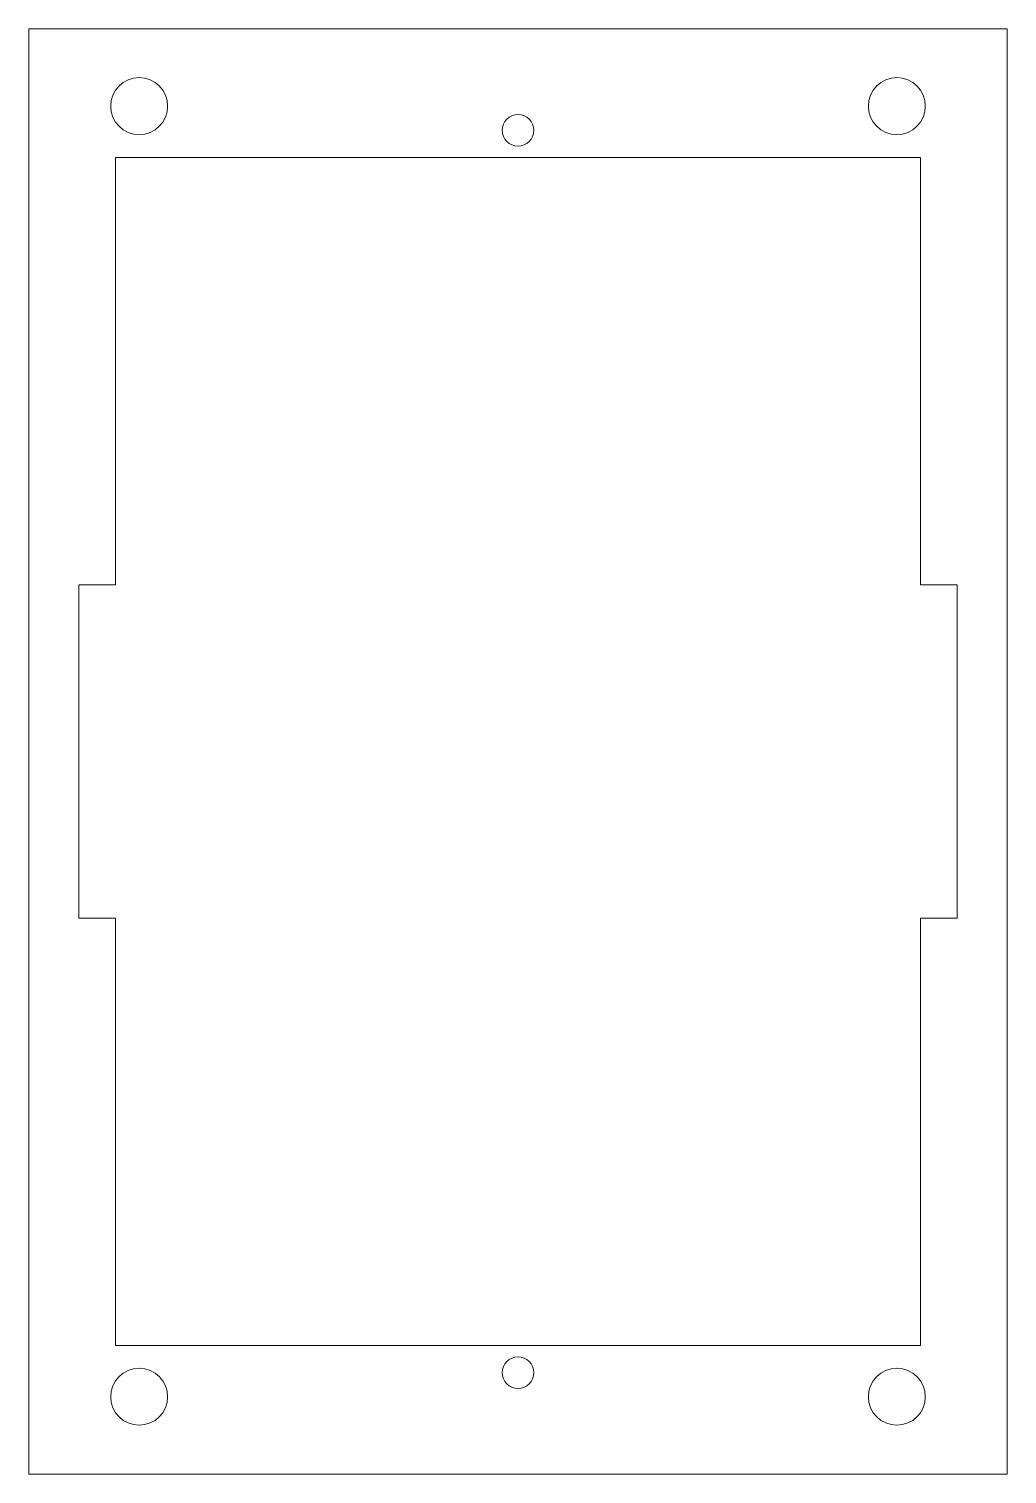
# Model space of a CAD drawing. Header units: millimetres. Extents: x -90 to 0, y -133 to 0.
import ezdxf

# ---------------------------------------------------------------- set-up
doc = ezdxf.new("R2010")
doc.units = ezdxf.units.MM

msp = doc.modelspace()

# ---------------------------------------------------------------- linework, layer by layer
at = {"color": 7, "linetype": 'Continuous', "lineweight": 15}
for p, q in [((-90.25, 0), (-90.25, -133.25)), ((0, 0), (-90.25, 0)), ((0, 0), (0, -133.25)), ((-82.25, -11.85), (-8, -11.85)), ((-82.25, -51.25), (-82.25, -11.85)), ((-8, -11.85), (-8, -51.25)), ((-85.65, -82), (-85.65, -51.25)), ((-85.65, -51.25), (-82.25, -51.25)), ((-8, -51.25), (-4.6, -51.25)), ((-4.6, -51.25), (-4.6, -82)), ((-82.25, -82), (-85.65, -82)), ((-82.25, -121.4), (-82.25, -82)), ((-8, -82), (-8, -121.4)), ((-4.6, -82), (-8, -82)), ((-8, -121.4), (-82.25, -121.4)), ((0, -133.25), (-90.25, -133.25))]:
    msp.add_line(p, q, dxfattribs=at)
for centre, radius in [((-80.075, -7.12), 2.625), ((-10.175, -7.12), 2.625), ((-45.125, -9.35), 1.45), ((-45.125, -123.9), 1.45), ((-80.075, -126.12), 2.625), ((-10.175, -126.12), 2.625)]:
    msp.add_circle(centre, radius, dxfattribs=at)

doc.saveas('drawing.dxf')
